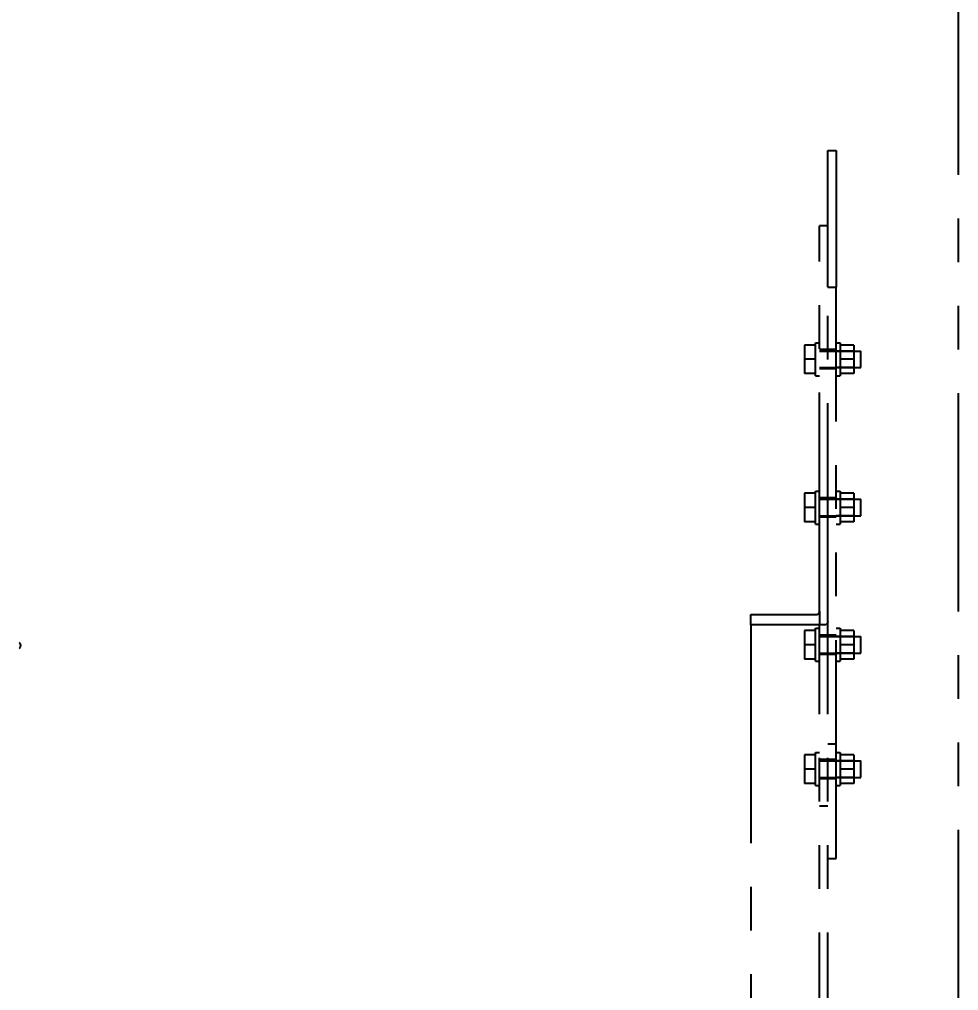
# Model space of a CAD drawing. Header units: millimetres. Extents: x -46397 to 283259, y -8690 to 23983.
# Drawn here: x -18878 to -18195, y 14519 to 15224 of the extents above; entities that cross this region are included whole.
import ezdxf

# ---------------------------------------------------------------- set-up
doc = ezdxf.new("R2010")
doc.units = ezdxf.units.MM
doc.linetypes.add('PHANTOM', pattern=[63.5, 31.75, -6.35, 6.35, -6.35, 6.35, -6.35])
doc.layers.get('Defpoints').update_dxf_attribs({"lineweight": 0})
doc.layers.add('PHANTOM 2', color=8, linetype='Continuous', lineweight=0)
doc.styles.add('GHI CHÚ 1', font='isocp_IV25.ttf', dxfattribs={"width": 0.8})
doc.dimstyles.new('1-30SCALE', dxfattribs={"dimtxt": 75, "dimasz": 75, "dimexe": 37.5, "dimexo": 30, "dimgap": 30, "dimtad": 1, "dimtoh": 1, "dimdec": 0, "dimdsep": 46, "dimtxsty": 'GHI CHÚ 1', "dimcen": 0.09, "dimclrd": 256, "dimclre": 256, "dimclrt": 2, "dimadec": 0, "dimazin": 0, "dimtfac": 1, "dimtdec": 0, "dimtofl": 0, "dimtmove": 0, "dimatfit": 3, "dimfxl": 1, "dimlwd": 0, "dimlwe": 0, "dimarcsym": 0})

# ---------------------------------------------------------------- blocks, each defined once
blk = doc.blocks.new('BO-2')
at = {"color": 251, "linetype": 'PHANTOM', "ltscale": 5}
for p, q in [((1502.33, -992.34), (1502.33, -2.34)), ((1407.26, -439.14), (1407.26, -339.89)), ((1407.26, -339.89), (1413.26, -339.89)), ((1413.26, -339.89), (1413.26, -439.14)), ((1401.26, -674.55), (1401.26, -394.45)), ((1407.26, -394.45), (1401.26, -394.45)), ((1407.26, -682.1), (1407.26, -394.45)), ((1407.26, -439.14), (1413.26, -439.14)), ((1413.26, -854.37), (1413.26, -439.14)), ((1398.26, -503.53), (1398.26, -479.53)), ((1398.26, -479.53), (1401.26, -479.53)), ((1413.26, -479.53), (1416.26, -479.53)), ((1416.26, -479.53), (1416.26, -503.53)), ((1390.26, -481.18), (1390.26, -491.53)), ((1398.26, -481.18), (1390.26, -481.18)), ((1407.26, -484.53), (1401.26, -484.53)), ((1401.26, -485.53), (1426.26, -485.53)), ((1413.26, -484.53), (1407.26, -484.53)), ((1426.26, -485.53), (1413.26, -485.53)), ((1426.26, -481.18), (1416.26, -481.18)), ((1426.26, -481.18), (1426.26, -491.53)), ((1426.26, -485.53), (1431.26, -485.53)), ((1431.26, -497.53), (1431.26, -485.53)), ((1390.26, -491.53), (1390.26, -501.88)), ((1398.26, -491.53), (1390.26, -491.53)), ((1426.26, -491.53), (1416.26, -491.53)), ((1426.26, -491.53), (1426.26, -501.88)), ((1401.26, -497.53), (1426.26, -497.53)), ((1407.26, -498.53), (1401.26, -498.53)), ((1413.26, -498.53), (1407.26, -498.53)), ((1426.26, -497.53), (1413.26, -497.53)), ((1426.26, -497.53), (1431.26, -497.53)), ((1398.26, -501.88), (1390.26, -501.88)), ((1398.26, -503.53), (1401.26, -503.53)), ((1413.26, -503.53), (1416.26, -503.53)), ((1426.26, -501.88), (1416.26, -501.88)), ((1390.26, -588.99), (1390.26, -599.34)), ((1398.26, -588.99), (1390.26, -588.99)), ((1398.26, -611.34), (1398.26, -587.34)), ((1398.26, -587.34), (1401.26, -587.34)), ((1407.26, -592.34), (1401.26, -592.34)), ((1413.26, -592.34), (1407.26, -592.34)), ((1413.26, -587.34), (1416.26, -587.34)), ((1416.26, -587.34), (1416.26, -611.34)), ((1426.26, -588.99), (1416.26, -588.99)), ((1426.26, -588.99), (1426.26, -599.34)), ((1390.26, -599.34), (1390.26, -609.7)), ((1398.26, -599.34), (1390.26, -599.34)), ((1401.26, -593.34), (1426.26, -593.34)), ((1426.26, -593.34), (1413.26, -593.34)), ((1426.26, -599.34), (1416.26, -599.34)), ((1426.26, -593.34), (1431.26, -593.34)), ((1426.26, -599.34), (1426.26, -609.7)), ((1431.26, -605.34), (1431.26, -593.34)), ((1401.26, -605.34), (1426.26, -605.34)), ((1407.26, -606.34), (1401.26, -606.34)), ((1413.26, -606.34), (1407.26, -606.34)), ((1426.26, -605.34), (1413.26, -605.34)), ((1426.26, -605.34), (1431.26, -605.34)), ((1398.26, -609.7), (1390.26, -609.7)), ((1398.26, -611.34), (1401.26, -611.34)), ((1413.26, -611.34), (1416.26, -611.34)), ((1426.26, -609.7), (1416.26, -609.7)), ((1351.28, -677.07), (1399.26, -677.07)), ((1351.28, -684.61), (1351.28, -677.07)), ((1401.26, -674.55), (1401.26, -684.61)), ((1351.28, -684.61), (1351.28, -1384.61)), ((1401.26, -684.61), (1351.28, -684.61)), ((1401.26, -1384.61), (1401.26, -684.61)), ((1405.26, -684.61), (1401.26, -684.61)), ((1407.26, -1384.61), (1407.26, -682.1)), ((1390.26, -688.76), (1390.26, -699.11)), ((1398.26, -688.76), (1390.26, -688.76)), ((1398.26, -711.11), (1398.26, -687.11)), ((1398.26, -687.11), (1401.26, -687.11)), ((1413.26, -687.11), (1416.26, -687.11)), ((1416.26, -687.11), (1416.26, -711.11)), ((1426.26, -688.76), (1416.26, -688.76)), ((1426.26, -688.76), (1426.26, -699.11)), ((1407.26, -692.11), (1401.26, -692.11)), ((1401.26, -693.11), (1426.26, -693.11)), ((1413.26, -692.11), (1407.26, -692.11)), ((1426.26, -693.11), (1413.26, -693.11)), ((1426.26, -693.11), (1431.26, -693.11)), ((1431.26, -705.11), (1431.26, -693.11)), ((1390.26, -699.11), (1390.26, -709.46)), ((1398.26, -699.11), (1390.26, -699.11)), ((1401.26, -705.11), (1426.26, -705.11)), ((1426.26, -705.11), (1413.26, -705.11)), ((1426.26, -699.11), (1416.26, -699.11)), ((1426.26, -699.11), (1426.26, -709.46)), ((1426.26, -705.11), (1431.26, -705.11)), ((1398.26, -709.46), (1390.26, -709.46)), ((1398.26, -711.11), (1401.26, -711.11)), ((1407.26, -706.11), (1401.26, -706.11)), ((1413.26, -706.11), (1407.26, -706.11)), ((1413.26, -711.11), (1416.26, -711.11)), ((1426.26, -709.46), (1416.26, -709.46)), ((1407.26, -771.03), (1413.26, -771.03)), ((1390.26, -779.13), (1390.26, -789.48)), ((1398.26, -779.13), (1390.26, -779.13)), ((1398.26, -801.48), (1398.26, -777.48)), ((1398.26, -777.48), (1401.26, -777.48)), ((1407.26, -782.48), (1401.26, -782.48)), ((1401.26, -783.48), (1426.26, -783.48)), ((1413.26, -782.48), (1407.26, -782.48)), ((1413.26, -777.48), (1416.26, -777.48)), ((1426.26, -783.48), (1413.26, -783.48)), ((1416.26, -777.48), (1416.26, -801.48)), ((1426.26, -779.13), (1416.26, -779.13)), ((1426.26, -779.13), (1426.26, -789.48)), ((1426.26, -783.48), (1431.26, -783.48)), ((1431.26, -795.48), (1431.26, -783.48)), ((1390.26, -789.48), (1390.26, -799.84)), ((1398.26, -789.48), (1390.26, -789.48)), ((1426.26, -789.48), (1416.26, -789.48)), ((1426.26, -789.48), (1426.26, -799.84)), ((1401.26, -795.48), (1426.26, -795.48)), ((1407.26, -796.48), (1401.26, -796.48)), ((1413.26, -796.48), (1407.26, -796.48)), ((1426.26, -795.48), (1413.26, -795.48)), ((1426.26, -795.48), (1431.26, -795.48)), ((1398.26, -799.84), (1390.26, -799.84)), ((1398.26, -801.48), (1401.26, -801.48)), ((1413.26, -801.48), (1416.26, -801.48)), ((1426.26, -799.84), (1416.26, -799.84)), ((1407.26, -816.49), (1401.26, -816.49)), ((1407.26, -854.37), (1413.26, -854.37))]:
    blk.add_line(p, q, dxfattribs=at)
blk.add_arc((817.54, -699.59), 3.14, 315, 45, dxfattribs=at)
blk.add_ellipse((1399.26, -674.55), major_axis=(0, -2.51), ratio=0.79546, start_param=0, end_param=1.570796, dxfattribs=at)
at = {"color": 251, "linetype": 'PHANTOM', "ltscale": 5, "extrusion": (-1.48896e-15, 2.64943e-16, -1)}
blk.add_ellipse((1405.26, -682.1), major_axis=(0, -2.51), ratio=0.795463, start_param=-1.570796, end_param=0, dxfattribs=at)
blk = doc.blocks.new('*D1636')
at = {"layer": 'Defpoints', "color": 0, "transparency": 16777216}
for p in [(-19120.17, 15878.6, -1.5), (-20270.22, 15059.37, -1.5)]:
    blk.add_point(p, dxfattribs=at)
at = {"layer": 'PHANTOM 2', "linetype": 'Continuous', "lineweight": 0, "transparency": 16777216}
for p, q in [((-18973.56, 15983.03), (-19046.87, 15930.81)), ((-18682.68, 15983.03), (-18973.56, 15983.03))]:
    blk.add_line(p, q, dxfattribs=at)
at = {"layer": 'PHANTOM 2', "lineweight": 0, "transparency": 16777216}
for p, q in [((-19695.28, 15468.98), (-19695.1, 15468.98)), ((-19695.19, 15468.89), (-19695.19, 15469.07))]:
    blk.add_line(p, q, dxfattribs=at)
at = {"layer": 'PHANTOM 2', "transparency": 16777216}
blk.add_solid([(-19055.57, 15943.03), (-19038.17, 15918.59), (-19120.17, 15878.6)], dxfattribs=at)
at = {"layer": 'PHANTOM 2', "color": 2, "transparency": 16777216, "insert": (-18813.12, 16062.39), "char_height": 95, "attachment_point": 5, "style": 'GHI CHÚ 1'}
blk.add_mtext('∅1412', dxfattribs=at)

msp = doc.modelspace()

# ---------------------------------------------------------------- hatches: boundary and pattern name
h = msp.add_hatch()
h.set_pattern_fill('AR-HBONE', color=1, scale=0.3)
h.set_pattern_definition([(45, (0, 17679.127), (0, 43.10523), [91.44, -30.48]), (135, (21.553, 17700.68), (4e-15, 43.10523), [91.44, -30.48])])
edge = h.paths.add_edge_path()
edge.add_arc((-16645.19, 14816.55), 440.9, 270, 333.12441)
edge.add_arc((-17927.96, 15466.65), 1879, 333.12441, 386.87559)
edge.add_arc((-16645.19, 16116.75), 440.9, 26.87559, 90)
edge.add_line((-16645.19, 16557.65), (-22745.19, 16557.65))
edge.add_arc((-22745.19, 16116.75), 440.9, 90, 153.12441)
edge.add_arc((-21462.42, 15466.65), 1879, 153.12441, 206.87559)
edge.add_arc((-22745.19, 14816.55), 440.9, 206.87559, 270)
edge.add_line((-22745.19, 14375.65), (-18542.96, 14375.65))
edge.add_line((-18542.96, 14375.65), (-16645.19, 14375.65))
edge = h.paths.add_edge_path(flags=16)
edge.add_arc((-21462.42, 15466.65), 1779, 153.12441, 206.87559, ccw=False)
edge.add_arc((-22745.19, 16116.75), 340.9, 90, 153.12441, ccw=False)
edge.add_line((-22745.19, 16457.65), (-16645.19, 16457.65))
edge.add_arc((-16645.19, 16116.75), 340.9, 26.87559, 90, ccw=False)
edge.add_arc((-17927.96, 15466.65), 1779, -26.87559, 26.87559, ccw=False)
edge.add_arc((-16645.19, 14816.55), 340.9, 270, 333.12441, ccw=False)
edge.add_line((-16645.19, 14475.65), (-22745.19, 14475.65))
edge.add_arc((-22745.19, 14816.55), 340.9, 206.87559, 270, ccw=False)

# ---------------------------------------------------------------- block references
msp.add_blockref('BO-2', (-19697.53, 15468.98, -1.5))

# ---------------------------------------------------------------- dimensions: what is measured, and where the dimension line sits
at = {"layer": 'PHANTOM 2'}
dim = msp.add_diameter_dim_2p(p1=(-20270.22, 15059.37, -1.5), p2=(-19120.17, 15878.6, -1.5), dimstyle='1-30SCALE', override={"dimtxt": 95, "dimasz": 90, "dimexe": 30, "dimtmove": 1}, dxfattribs=at)
dim.commit()
dim.dimension.update_dxf_attribs({"geometry": '*D1636', "text_midpoint": (-18813.12, 16062.39)})

doc.saveas('drawing.dxf')
